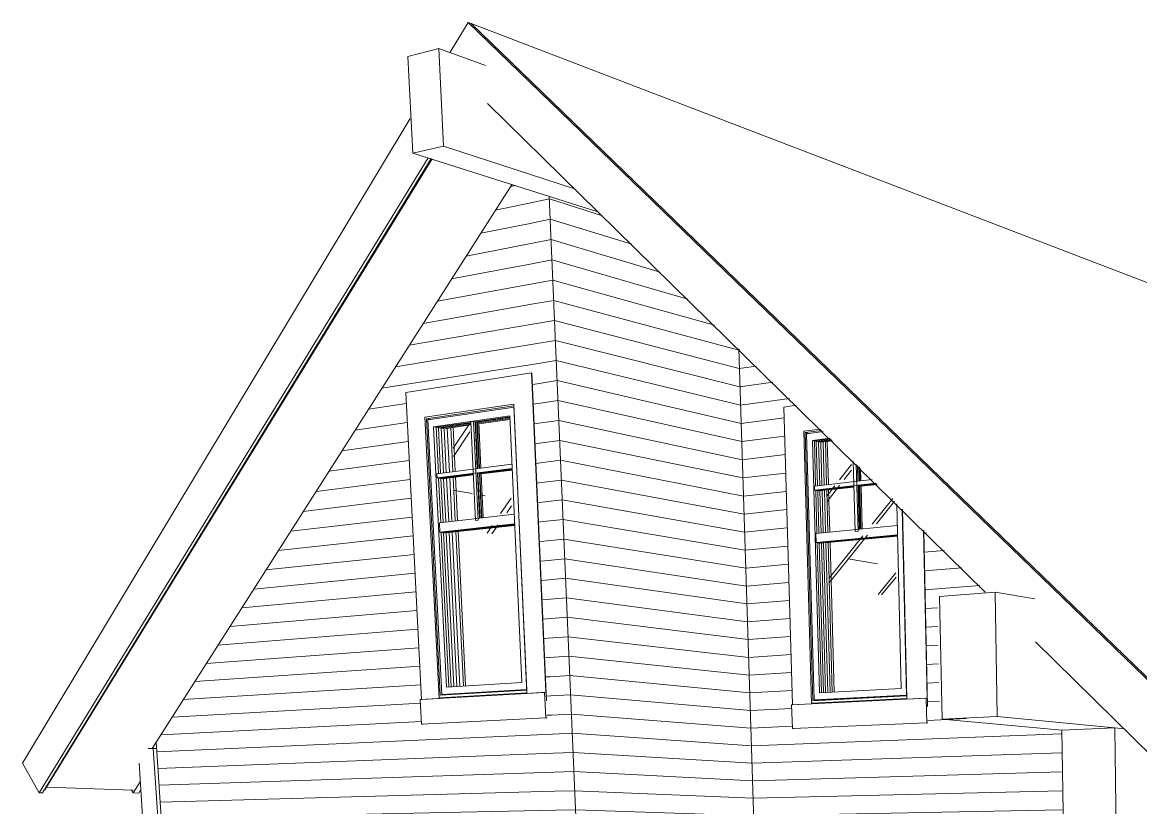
# Model space of a CAD drawing. Header units: inches. Extents: x 205 to 211, y -138 to -29.
# Drawn here: x 204.846 to 205.416, y -29.228 to -28.828 of the extents above; entities that cross this region are included whole.
import ezdxf

# ---------------------------------------------------------------- set-up
doc = ezdxf.new("R2010")
doc.units = ezdxf.units.IN
doc.header["$MEASUREMENT"] = 0
for name, color, linetype, lineweight in [('A-GLAZ', 151, 'Continuous', 13), ('A-ROOF', 132, 'Continuous', 13), ('A-ROOF-OTLN', 132, 'Continuous', 9), ('A-WALL', 113, 'Continuous', 13), ('A-WALL-PATT', 111, 'Continuous', 13), ('I-WALL', 2, 'Continuous', 13), ('Q-CASE', 31, 'Continuous', 9), ('S-BEAM', 12, 'Continuous', 9)]:
    doc.layers.add(name, color=color, linetype=linetype, lineweight=lineweight)

# ---------------------------------------------------------------- blocks, each defined once
blk = doc.blocks.new('FP_2-Looking North')
at = {"layer": 'A-WALL-PATT', "lineweight": 9}
for p, q in [((205.2114, -28.9951), (205.21204, -28.995)), ((205.2117, -29.00446), (205.22037, -29.00318)), ((205.21201, -29.0138), (205.22876, -29.01142)), ((205.21231, -29.02311), (205.23721, -29.01971)), ((205.21261, -29.03241), (205.23449, -29.02954)), ((205.21291, -29.04169), (205.23477, -29.03894)), ((205.21321, -29.05096), (205.23505, -29.04831)), ((205.21351, -29.0602), (205.23533, -29.05767)), ((205.21381, -29.06942), (205.23561, -29.06701)), ((205.21411, -29.07863), (205.23589, -29.07633)), ((205.2144, -29.08781), (205.23617, -29.08563)), ((205.30568, -29.08834), (205.30701, -29.08822)), ((205.2147, -29.09698), (205.23645, -29.09491)), ((205.30589, -29.09797), (205.31602, -29.09706)), ((205.215, -29.10613), (205.23672, -29.10418)), ((205.30611, -29.10757), (205.32509, -29.10597)), ((205.21529, -29.11526), (205.237, -29.11342)), ((205.30632, -29.11716), (205.33423, -29.11494)), ((205.21559, -29.12437), (205.23728, -29.12264)), ((205.30653, -29.12672), (205.31263, -29.12627)), ((205.21588, -29.13346), (205.23755, -29.13185)), ((205.21617, -29.14253), (205.23783, -29.14103)), ((205.30674, -29.13626), (205.31284, -29.13584)), ((205.30695, -29.14579), (205.31304, -29.1454)), ((205.21647, -29.15159), (205.2381, -29.1502)), ((205.30717, -29.15529), (205.31325, -29.15493)), ((205.21676, -29.16063), (205.23838, -29.15935)), ((205.21705, -29.16965), (205.23865, -29.16848)), ((205.30738, -29.16477), (205.31345, -29.16444)), ((205.30759, -29.17423), (205.31366, -29.17394)), ((205.21734, -29.17865), (205.23843, -29.17762)), ((205.21763, -29.18763), (205.23871, -29.18671)), ((205.3078, -29.18368), (205.32739, -29.18282)), ((205.21792, -29.19659), (205.37566, -29.19047)), ((205.21821, -29.20554), (205.3758, -29.20022)), ((205.42196, -29.20862), (205.47604, -29.20706)), ((205.2185, -29.21447), (205.37595, -29.20994)), ((205.21879, -29.22338), (205.37609, -29.21964)), ((205.42206, -29.21855), (205.47607, -29.21727)), ((205.21908, -29.23227), (205.37623, -29.22933)), ((205.42215, -29.22846), (205.4761, -29.22745)), ((205.42224, -29.23835), (205.47614, -29.23761)), ((205.21937, -29.24115), (205.37637, -29.23898)), ((205.45928, -29.2479), (205.47617, -29.24775)), ((205.21965, -29.25), (205.23518, -29.24987)), ((205.21994, -29.25884), (205.23545, -29.25878)), ((205.45934, -29.25792), (205.4762, -29.25786)), ((205.22022, -29.26766), (205.23573, -29.26768)), ((205.45939, -29.26793), (205.47624, -29.26795)), ((205.22051, -29.27647), (205.236, -29.27656)), ((205.45944, -29.27791), (205.47627, -29.27802)), ((205.22079, -29.28525), (205.23627, -29.28542)), ((205.45949, -29.28787), (205.4763, -29.28806)), ((205.22108, -29.29402), (205.23654, -29.29427)), ((205.45954, -29.29781), (205.47634, -29.29808)), ((205.22136, -29.30277), (205.23681, -29.30309)), ((205.22164, -29.31151), (205.23708, -29.3119)), ((205.4596, -29.30773), (205.47637, -29.30808)), ((205.45965, -29.31762), (205.4764, -29.31805)), ((205.22192, -29.32022), (205.23735, -29.3207)), ((205.22221, -29.32892), (205.23762, -29.32947)), ((205.4597, -29.32749), (205.47643, -29.328)), ((205.22249, -29.3376), (205.23789, -29.33822)), ((205.45975, -29.33734), (205.47647, -29.33793)), ((205.22277, -29.34627), (205.23816, -29.34696)), ((205.4598, -29.34717), (205.4765, -29.34784)), ((205.22305, -29.35492), (205.23842, -29.35568)), ((205.45985, -29.35697), (205.47653, -29.35773)), ((205.22333, -29.36355), (205.23869, -29.36439)), ((205.4599, -29.36676), (205.47656, -29.36759)), ((205.45995, -29.37652), (205.4766, -29.37743)), ((205.46, -29.38625), (205.46646, -29.38664))]:
    blk.add_line(p, q, dxfattribs=at)
blk = doc.blocks.new('FP_6-Looking North')
at = {"layer": 'A-WALL-PATT', "lineweight": 9}
for p, q in [((205.11494, -28.91802), (205.14194, -28.92656)), ((205.11538, -28.9284), (205.15686, -28.94113)), ((205.11582, -28.93876), (205.17135, -28.95528)), ((205.11626, -28.94909), (205.18543, -28.96902)), ((205.1167, -28.9594), (205.19912, -28.98238)), ((205.11714, -28.96969), (205.2114, -28.9951)), ((205.11758, -28.97995), (205.2117, -29.00446)), ((205.11801, -28.99019), (205.21201, -29.0138)), ((205.11845, -29.00041), (205.21231, -29.02311)), ((205.11888, -29.0106), (205.21261, -29.03241)), ((205.11932, -29.02078), (205.21291, -29.04169)), ((205.11975, -29.03093), (205.21321, -29.05096)), ((205.12018, -29.04105), (205.21351, -29.0602)), ((205.12061, -29.05115), (205.21381, -29.06942)), ((205.12104, -29.06123), (205.21411, -29.07863)), ((205.12147, -29.07129), (205.2144, -29.08781)), ((205.1219, -29.08133), (205.2147, -29.09698)), ((205.12232, -29.09134), (205.215, -29.10613)), ((205.12275, -29.10133), (205.21529, -29.11526)), ((205.12317, -29.1113), (205.21559, -29.12437)), ((205.1236, -29.12125), (205.21588, -29.13346)), ((205.12402, -29.13117), (205.21617, -29.14253)), ((205.12444, -29.14108), (205.21647, -29.15159)), ((205.12487, -29.15096), (205.21676, -29.16063)), ((205.12529, -29.16082), (205.21705, -29.16965)), ((205.1257, -29.17065), (205.21734, -29.17865)), ((205.12612, -29.18047), (205.21763, -29.18763)), ((205.12654, -29.19026), (205.21792, -29.19659)), ((205.12696, -29.20004), (205.21821, -29.20554)), ((205.12737, -29.20979), (205.2185, -29.21447)), ((205.12779, -29.21952), (205.21879, -29.22338)), ((205.1282, -29.22922), (205.21908, -29.23227)), ((205.12861, -29.23891), (205.21937, -29.24115)), ((205.12903, -29.24858), (205.21965, -29.25)), ((205.12944, -29.25822), (205.21994, -29.25884)), ((205.12985, -29.26784), (205.22022, -29.26766)), ((205.13026, -29.27745), (205.22051, -29.27647)), ((205.13067, -29.28703), (205.22079, -29.28525)), ((205.13107, -29.29659), (205.22108, -29.29402)), ((205.13148, -29.30613), (205.22136, -29.30277)), ((205.13189, -29.31565), (205.22164, -29.31151)), ((205.13229, -29.32515), (205.22192, -29.32022)), ((205.1327, -29.33462), (205.22221, -29.32892)), ((205.1331, -29.34408), (205.22249, -29.3376)), ((205.1335, -29.35352), (205.22277, -29.34627)), ((205.1339, -29.36294), (205.22305, -29.35492)), ((205.1343, -29.37233), (205.22333, -29.36355))]:
    blk.add_line(p, q, dxfattribs=at)
blk = doc.blocks.new('FP_8-Looking North')
at = {"layer": 'A-WALL-PATT', "lineweight": 9}
for p, q in [((205.1046, -28.92016), (205.11494, -28.91802)), ((205.10505, -28.93048), (205.11538, -28.9284)), ((205.1055, -28.94077), (205.11582, -28.93876)), ((205.10595, -28.95104), (205.11626, -28.94909)), ((205.1064, -28.96128), (205.1167, -28.9594)), ((205.10685, -28.9715), (205.11714, -28.96969)), ((205.1073, -28.9817), (205.11758, -28.97995)), ((205.10774, -28.99188), (205.11801, -28.99019)), ((205.10819, -29.00203), (205.11845, -29.00041)), ((205.10863, -29.01216), (205.11888, -29.0106)), ((205.10907, -29.02227), (205.11932, -29.02078)), ((205.10951, -29.03235), (205.11975, -29.03093)), ((205.10995, -29.04242), (205.12018, -29.04105)), ((205.11039, -29.05246), (205.12061, -29.05115)), ((205.11083, -29.06247), (205.12104, -29.06123)), ((205.11127, -29.07247), (205.12147, -29.07129)), ((205.11171, -29.08244), (205.1219, -29.08133)), ((205.11214, -29.0924), (205.12232, -29.09134)), ((205.11258, -29.10233), (205.12275, -29.10133)), ((205.11301, -29.11223), (205.12317, -29.1113)), ((205.11344, -29.12212), (205.1236, -29.12125)), ((205.11387, -29.13198), (205.12402, -29.13117)), ((205.1143, -29.14183), (205.12444, -29.14108)), ((205.11473, -29.15165), (205.12487, -29.15096)), ((205.11516, -29.16145), (205.12529, -29.16082)), ((205.11559, -29.17122), (205.1257, -29.17065)), ((205.11602, -29.18098), (205.12612, -29.18047)), ((205.11644, -29.19071), (205.12654, -29.19026)), ((205.11687, -29.20043), (205.12696, -29.20004)), ((205.11729, -29.21012), (205.12737, -29.20979)), ((205.11772, -29.21979), (205.12779, -29.21952)), ((205.11814, -29.22944), (205.1282, -29.22922)), ((205.11856, -29.23907), (205.12861, -29.23891)), ((205.11898, -29.24868), (205.12903, -29.24858)), ((205.1194, -29.25827), (205.12944, -29.25822)), ((205.11982, -29.26783), (205.12985, -29.26784)), ((205.12024, -29.27738), (205.13026, -29.27745)), ((205.12065, -29.2869), (205.13067, -29.28703)), ((205.12107, -29.29641), (205.13107, -29.29659)), ((205.12149, -29.30589), (205.13148, -29.30613)), ((205.1219, -29.31535), (205.13189, -29.31565)), ((205.12231, -29.3248), (205.13229, -29.32515)), ((205.12273, -29.33422), (205.13269, -29.33462)), ((205.12314, -29.34362), (205.1331, -29.34408)), ((205.12355, -29.353), (205.1335, -29.35352)), ((205.12396, -29.36237), (205.1339, -29.36294)), ((205.12437, -29.37171), (205.1343, -29.37233))]:
    blk.add_line(p, q, dxfattribs=at)
blk = doc.blocks.new('FP_31-Looking North')
at = {"layer": 'A-WALL-PATT', "lineweight": 9}
for p, q in [((205.09507, -28.91177), (205.09789, -28.91116)), ((205.08744, -28.92372), (205.1046, -28.92016)), ((205.07991, -28.93553), (205.10505, -28.93048)), ((205.07246, -28.94721), (205.1055, -28.94077)), ((205.0651, -28.95874), (205.10595, -28.95104)), ((205.05783, -28.97014), (205.1064, -28.96128)), ((205.05064, -28.98141), (205.10685, -28.9715)), ((205.04354, -28.99254), (205.1073, -28.9817)), ((205.03652, -29.00355), (205.10774, -28.99188)), ((205.02957, -29.01444), (205.10819, -29.00203)), ((205.10627, -29.01252), (205.10863, -29.01216)), ((205.02271, -29.0252), (205.04203, -29.02226)), ((205.10672, -29.02261), (205.10907, -29.02227)), ((205.01592, -29.03583), (205.04252, -29.03196)), ((205.10716, -29.03268), (205.10951, -29.03235)), ((205.00922, -29.04635), (205.04302, -29.04163)), ((205.1076, -29.04273), (205.10995, -29.04242)), ((205.00258, -29.05675), (205.04351, -29.05129)), ((205.10804, -29.05276), (205.11039, -29.05246)), ((204.99602, -29.06703), (205.04401, -29.06092)), ((205.10848, -29.06276), (205.11083, -29.06247)), ((204.98953, -29.07721), (205.0445, -29.07053)), ((205.10892, -29.07274), (205.11127, -29.07247)), ((204.98312, -29.08726), (205.04499, -29.08012)), ((205.10936, -29.0827), (205.11171, -29.08244)), ((204.97677, -29.09721), (205.04548, -29.08969)), ((205.1098, -29.09264), (205.11214, -29.0924)), ((204.97049, -29.10705), (205.04597, -29.09924)), ((205.11024, -29.10255), (205.11258, -29.10233)), ((204.96428, -29.11679), (205.04645, -29.10877)), ((205.11067, -29.11245), (205.11301, -29.11223)), ((204.95814, -29.12642), (205.04694, -29.11828)), ((205.11111, -29.12232), (205.11344, -29.12212)), ((204.95206, -29.13594), (205.04743, -29.12777)), ((205.11154, -29.13217), (205.11387, -29.13198)), ((204.94605, -29.14537), (205.04791, -29.13724)), ((204.9401, -29.15469), (205.0484, -29.14669)), ((205.11197, -29.142), (205.1143, -29.14183)), ((205.1124, -29.1518), (205.11473, -29.15165)), ((204.93422, -29.16392), (205.04888, -29.15612)), ((205.11283, -29.16159), (205.11516, -29.16145)), ((204.92839, -29.17305), (205.04936, -29.16553)), ((204.92263, -29.18208), (205.04924, -29.17496)), ((205.11326, -29.17135), (205.11559, -29.17122)), ((205.11369, -29.1811), (205.11602, -29.18098)), ((204.91693, -29.19103), (205.04972, -29.18432)), ((204.91497, -29.19971), (205.11644, -29.19071)), ((204.91554, -29.20825), (205.11687, -29.20043)), ((204.91611, -29.21677), (205.11729, -29.21012)), ((204.91667, -29.22528), (205.11772, -29.21979)), ((204.91724, -29.23377), (205.11814, -29.22944)), ((204.9178, -29.24225), (205.11856, -29.23907)), ((204.91836, -29.25071), (205.11898, -29.24868)), ((204.91892, -29.25915), (204.92441, -29.25912)), ((205.1007, -29.25835), (205.1194, -29.25827)), ((204.91948, -29.26757), (204.92497, -29.26758)), ((205.10113, -29.26781), (205.11982, -29.26783)), ((204.92004, -29.27598), (204.92553, -29.27602)), ((205.10156, -29.27725), (205.12024, -29.27738)), ((204.9206, -29.28438), (204.92608, -29.28445)), ((205.102, -29.28667), (205.12065, -29.2869)), ((204.92116, -29.29276), (204.92664, -29.29286)), ((205.10243, -29.29607), (205.12107, -29.29641)), ((204.92172, -29.30112), (204.92719, -29.30125)), ((205.10286, -29.30545), (205.12149, -29.30589)), ((204.92227, -29.30947), (204.92774, -29.30963)), ((204.92283, -29.3178), (204.92829, -29.31799)), ((205.10329, -29.3148), (205.1219, -29.31535)), ((204.92338, -29.32611), (204.92884, -29.32633)), ((205.10372, -29.32414), (205.12231, -29.3248)), ((204.92393, -29.33441), (204.92939, -29.33466)), ((205.10414, -29.33346), (205.12273, -29.33422)), ((204.92448, -29.34269), (204.92994, -29.34297)), ((205.10457, -29.34276), (205.12314, -29.34362)), ((204.92503, -29.35096), (204.93049, -29.35127)), ((205.105, -29.35204), (205.12355, -29.353)), ((204.92558, -29.35921), (204.93103, -29.35955)), ((205.10542, -29.3613), (205.12396, -29.36237)), ((205.10584, -29.37054), (205.12437, -29.37171))]:
    blk.add_line(p, q, dxfattribs=at)

msp = doc.modelspace()

# ---------------------------------------------------------------- linework, layer by layer
at = {"layer": 'A-GLAZ', "lineweight": 9}
for p, q in [((205.10589, -29.00663), (205.04174, -29.01659)), ((205.10589, -29.00663), (205.11306, -29.16937)), ((205.10601, -29.00666), (205.10589, -29.00663)), ((205.04974, -29.17301), (205.04174, -29.01659)), ((205.0515, -29.02922), (205.09686, -29.02257)), ((205.05228, -29.03), (205.09686, -29.02349)), ((205.09689, -29.02418), (205.05306, -29.03056)), ((205.09686, -29.02257), (205.10351, -29.16992)), ((205.09686, -29.02349), (205.10339, -29.16828)), ((205.24075, -29.02318), (205.23433, -29.02405)), ((205.23887, -29.17573), (205.23433, -29.02405)), ((205.05869, -29.17249), (205.0515, -29.02922)), ((205.05187, -29.02929), (205.0515, -29.02922)), ((205.05933, -29.17086), (205.05228, -29.03)), ((205.05228, -29.03), (205.05414, -29.03038)), ((205.05306, -29.03056), (205.06005, -29.17046)), ((205.0559, -29.03413), (205.09472, -29.02858)), ((205.07491, -29.03185), (205.05717, -29.03438)), ((205.07491, -29.03185), (205.05717, -29.03438)), ((205.05717, -29.03438), (205.07491, -29.03185)), ((205.05838, -29.03463), (205.07491, -29.03227)), ((205.07491, -29.03275), (205.05977, -29.0349)), ((205.09473, -29.02902), (205.07705, -29.03154)), ((205.09473, -29.02902), (205.07705, -29.03154)), ((205.07705, -29.03154), (205.09473, -29.02902)), ((205.07801, -29.03183), (205.09473, -29.02944)), ((205.09472, -29.03033), (205.07897, -29.03257)), ((205.09473, -29.02993), (205.07898, -29.03217)), ((205.09472, -29.02858), (205.10089, -29.16442)), ((205.0625, -29.16676), (205.0559, -29.03413)), ((205.05717, -29.03438), (205.0559, -29.03413)), ((205.05717, -29.03438), (205.05834, -29.05797)), ((205.05838, -29.03463), (205.05717, -29.03438)), ((205.05717, -29.03438), (205.05834, -29.05797)), ((205.05834, -29.05797), (205.05717, -29.03438)), ((205.05717, -29.03438), (205.05977, -29.0349)), ((205.05952, -29.0578), (205.05838, -29.03463)), ((205.05977, -29.0349), (205.06089, -29.0576)), ((205.06129, -29.03508), (205.06011, -29.03484)), ((205.0749, -29.03315), (205.06129, -29.03508)), ((205.06129, -29.03508), (205.06238, -29.05738)), ((205.06287, -29.03482), (205.06397, -29.05715)), ((205.06467, -29.03452), (205.06576, -29.05688)), ((205.06576, -29.05688), (205.06467, -29.03452)), ((205.06584, -29.03434), (205.06693, -29.05671)), ((205.24456, -29.03632), (205.25304, -29.03525)), ((205.24857, -29.17525), (205.24456, -29.03632)), ((205.24485, -29.03639), (205.24456, -29.03632)), ((205.24528, -29.03708), (205.25381, -29.036)), ((205.24921, -29.17366), (205.24528, -29.03708)), ((205.24528, -29.03708), (205.24695, -29.03747)), ((205.25438, -29.03655), (205.24595, -29.03762)), ((205.24595, -29.03762), (205.24984, -29.17328)), ((205.24893, -29.04109), (205.25787, -29.03998)), ((205.25258, -29.16969), (205.24893, -29.04109)), ((205.24995, -29.04133), (205.24893, -29.04109)), ((205.25821, -29.04031), (205.24995, -29.04133)), ((205.25821, -29.04031), (205.24995, -29.04133)), ((205.24995, -29.04133), (205.25821, -29.04031)), ((205.24995, -29.04133), (205.2506, -29.06422)), ((205.25093, -29.04156), (205.24995, -29.04133)), ((205.24995, -29.04133), (205.2506, -29.06422)), ((205.2506, -29.06422), (205.24995, -29.04133)), ((205.24995, -29.04133), (205.25206, -29.04182)), ((205.25093, -29.04156), (205.25853, -29.04062)), ((205.25157, -29.0641), (205.25093, -29.04156)), ((205.2589, -29.04097), (205.25206, -29.04182)), ((205.25206, -29.04182), (205.25268, -29.06396)), ((205.25318, -29.04198), (205.25232, -29.04178)), ((205.25917, -29.04124), (205.25318, -29.04198)), ((205.25318, -29.04198), (205.25379, -29.06381)), ((205.25439, -29.0418), (205.255, -29.06366)), ((205.25555, -29.04162), (205.25616, -29.06349)), ((205.25616, -29.06349), (205.25555, -29.04162)), ((205.2565, -29.04149), (205.25711, -29.06337)), ((205.05845, -29.06032), (205.05957, -29.08289)), ((205.05845, -29.06032), (205.05957, -29.08289)), ((205.05957, -29.08289), (205.05845, -29.06032)), ((205.06076, -29.08274), (205.05965, -29.06045)), ((205.06104, -29.06057), (205.06212, -29.08257)), ((205.06253, -29.06035), (205.06361, -29.08237)), ((205.06411, -29.06012), (205.06519, -29.08217)), ((205.06591, -29.05985), (205.06698, -29.08193)), ((205.06698, -29.08193), (205.06591, -29.05985)), ((205.06708, -29.05969), (205.06815, -29.08178)), ((205.25066, -29.06647), (205.25128, -29.08838)), ((205.25066, -29.06647), (205.25128, -29.08838)), ((205.25128, -29.08838), (205.25066, -29.06647)), ((205.25225, -29.08827), (205.25164, -29.0666)), ((205.25276, -29.06672), (205.25336, -29.08815)), ((205.25386, -29.06658), (205.25446, -29.08802)), ((205.25508, -29.06642), (205.25567, -29.08788)), ((205.25623, -29.06626), (205.25683, -29.08773)), ((205.25683, -29.08773), (205.25623, -29.06626)), ((205.25718, -29.06615), (205.25777, -29.08763)), ((205.29193, -29.07342), (205.29416, -29.16749)), ((205.29471, -29.07614), (205.29693, -29.17124)), ((205.29485, -29.07629), (205.29711, -29.17283)), ((205.05982, -29.08791), (205.06372, -29.16667)), ((205.05982, -29.08791), (205.06372, -29.16667)), ((205.06372, -29.16667), (205.05982, -29.08791)), ((205.0649, -29.16659), (205.06102, -29.08802)), ((205.06239, -29.08812), (205.06626, -29.16649)), ((205.06388, -29.08793), (205.06774, -29.16638)), ((205.06546, -29.08773), (205.06931, -29.16627)), ((205.06726, -29.0875), (205.07109, -29.16613)), ((205.07109, -29.16613), (205.06726, -29.0875)), ((205.06842, -29.08735), (205.07225, -29.16605)), ((205.30555, -29.08678), (205.30745, -29.17231)), ((205.25142, -29.09321), (205.25358, -29.16963)), ((205.25142, -29.09321), (205.25358, -29.16963)), ((205.25358, -29.16963), (205.25142, -29.09321)), ((205.25454, -29.16957), (205.25239, -29.09333)), ((205.25351, -29.09343), (205.25564, -29.1695)), ((205.25461, -29.09331), (205.25673, -29.16942)), ((205.25582, -29.09317), (205.25793, -29.16934)), ((205.25697, -29.09303), (205.25908, -29.16925)), ((205.25908, -29.16925), (205.25697, -29.09303)), ((205.25792, -29.09293), (205.26002, -29.1692)), ((205.04915, -29.17309), (205.11248, -29.16945)), ((205.05903, -29.17221), (205.10349, -29.16965)), ((205.10339, -29.16828), (205.05933, -29.17086)), ((205.06005, -29.17046), (205.10337, -29.16792)), ((205.10348, -29.1698), (205.0601, -29.1723)), ((205.10336, -29.1681), (205.06129, -29.17056)), ((205.06129, -29.17056), (205.10336, -29.1681)), ((205.10089, -29.16442), (205.0625, -29.16676)), ((205.11306, -29.16937), (205.10351, -29.16992)), ((205.11306, -29.16937), (205.11248, -29.16945)), ((205.11248, -29.16945), (205.11305, -29.1824)), ((205.29416, -29.16749), (205.25258, -29.16969)), ((205.04915, -29.17309), (205.04974, -29.17301)), ((205.04979, -29.18554), (205.04915, -29.17309)), ((205.05869, -29.17249), (205.04974, -29.17301)), ((205.0601, -29.1723), (205.05869, -29.17249)), ((205.06129, -29.17056), (205.06005, -29.17046)), ((205.06239, -29.17065), (205.06129, -29.17056)), ((205.23838, -29.17582), (205.30698, -29.17239)), ((205.24857, -29.17525), (205.23887, -29.17573)), ((205.24972, -29.17506), (205.24857, -29.17525)), ((205.24885, -29.17497), (205.2971, -29.17256)), ((205.29693, -29.17124), (205.24921, -29.17366)), ((205.2971, -29.17269), (205.24972, -29.17506)), ((205.24984, -29.17328), (205.29692, -29.17088)), ((205.25084, -29.17337), (205.24984, -29.17328)), ((205.29692, -29.17103), (205.25084, -29.17337)), ((205.25084, -29.17337), (205.29692, -29.17103)), ((205.2521, -29.17349), (205.25084, -29.17337)), ((205.30745, -29.17231), (205.29711, -29.17283)), ((205.30745, -29.17231), (205.30698, -29.17239)), ((205.30698, -29.17239), (205.30726, -29.18494)), ((205.23838, -29.17582), (205.23887, -29.17573)), ((205.23875, -29.1879), (205.23838, -29.17582)), ((205.11305, -29.1824), (205.04979, -29.18554)), ((205.05051, -29.18559), (205.04979, -29.18554)), ((205.11305, -29.1824), (205.11375, -29.18245)), ((205.30726, -29.18494), (205.23875, -29.1879)), ((205.30726, -29.18494), (205.30782, -29.18499)), ((205.23933, -29.18795), (205.23875, -29.1879))]:
    msp.add_line(p, q, dxfattribs=at)
at = {"layer": 'A-GLAZ'}
for p, q in [((205.07633, -29.0314), (205.07491, -29.0316)), ((205.07491, -29.0316), (205.0773, -29.08182)), ((205.07871, -29.08166), (205.07633, -29.0314)), ((205.07633, -29.0314), (205.07705, -29.03154)), ((205.07705, -29.03154), (205.07818, -29.05538)), ((205.07729, -29.03159), (205.07705, -29.03163)), ((205.07842, -29.05538), (205.07729, -29.03159)), ((205.07729, -29.03159), (205.07801, -29.03174)), ((205.07801, -29.03174), (205.07913, -29.05529)), ((205.07825, -29.03179), (205.07801, -29.03183)), ((205.07936, -29.05525), (205.07825, -29.03179)), ((205.07825, -29.03179), (205.07897, -29.03194)), ((205.07897, -29.03194), (205.08007, -29.05515)), ((205.09583, -29.05317), (205.05762, -29.05807)), ((205.05773, -29.06019), (205.09593, -29.05534)), ((205.09593, -29.05557), (205.07829, -29.0578)), ((205.07829, -29.05788), (205.09593, -29.05564)), ((205.09593, -29.05587), (205.07925, -29.05798)), ((205.26974, -29.05163), (205.27067, -29.08738)), ((205.27221, -29.08723), (205.27133, -29.05319)), ((205.27192, -29.05377), (205.27213, -29.06183)), ((205.27232, -29.0618), (205.27212, -29.05396)), ((205.27271, -29.05453), (205.27289, -29.06173)), ((205.27308, -29.06171), (205.2729, -29.05473)), ((205.27349, -29.0553), (205.27366, -29.06163)), ((205.05762, -29.05807), (205.05773, -29.06019)), ((205.05845, -29.06032), (205.05773, -29.06019)), ((205.07616, -29.05807), (205.05845, -29.06032)), ((205.05869, -29.06036), (205.07616, -29.05815)), ((205.05869, -29.06028), (205.05869, -29.06036)), ((205.05942, -29.06049), (205.05869, -29.06036)), ((205.07616, -29.05837), (205.05942, -29.06049)), ((205.05965, -29.06045), (205.05966, -29.06053)), ((205.05966, -29.06053), (205.07616, -29.05844)), ((205.06038, -29.06066), (205.05966, -29.06053)), ((205.07616, -29.05867), (205.06038, -29.06066)), ((205.07829, -29.0578), (205.07938, -29.08066)), ((205.07961, -29.08063), (205.07853, -29.05777)), ((205.07925, -29.05805), (205.09593, -29.05594)), ((205.07925, -29.05798), (205.08032, -29.08054)), ((205.08055, -29.08051), (205.07949, -29.05795)), ((205.09593, -29.05617), (205.08021, -29.05815)), ((205.08021, -29.05815), (205.08126, -29.08042)), ((205.27932, -29.06104), (205.25002, -29.06429)), ((205.25002, -29.06429), (205.25008, -29.06635)), ((205.25008, -29.06635), (205.28124, -29.06292)), ((205.25066, -29.06647), (205.25008, -29.06635)), ((205.27007, -29.06433), (205.25066, -29.06647)), ((205.25086, -29.06651), (205.27007, -29.0644)), ((205.25086, -29.06644), (205.25086, -29.06651)), ((205.25144, -29.06663), (205.25086, -29.06651)), ((205.27007, -29.06458), (205.25144, -29.06663)), ((205.25164, -29.06667), (205.27007, -29.06465)), ((205.25164, -29.0666), (205.25164, -29.06667)), ((205.25222, -29.06679), (205.25164, -29.06667)), ((205.27007, -29.06483), (205.25222, -29.06679)), ((205.28142, -29.06309), (205.27219, -29.0641)), ((205.27219, -29.06416), (205.28148, -29.06314)), ((205.27219, -29.0641), (205.27276, -29.08628)), ((205.27295, -29.08626), (205.27238, -29.06408)), ((205.28165, -29.06331), (205.27296, -29.06427)), ((205.27296, -29.06433), (205.28171, -29.06337)), ((205.27296, -29.06427), (205.27352, -29.08619)), ((205.27371, -29.08617), (205.27315, -29.06424)), ((205.28188, -29.06354), (205.27373, -29.06443)), ((205.27373, -29.06443), (205.27428, -29.08611)), ((205.09699, -29.07868), (205.05886, -29.08298)), ((205.05886, -29.08298), (205.0591, -29.0878)), ((205.0591, -29.0878), (205.09721, -29.08361)), ((205.09721, -29.08381), (205.05982, -29.08791)), ((205.06006, -29.08794), (205.09721, -29.08387)), ((205.09721, -29.08407), (205.06078, -29.08805)), ((205.06102, -29.08809), (205.09721, -29.08413)), ((205.09721, -29.08433), (205.06174, -29.0882)), ((205.0773, -29.08182), (205.07871, -29.08166)), ((205.29219, -29.08439), (205.2507, -29.08844)), ((205.05982, -29.08791), (205.0591, -29.0878)), ((205.06006, -29.08788), (205.06006, -29.08794)), ((205.06078, -29.08805), (205.06006, -29.08794)), ((205.06102, -29.08803), (205.06102, -29.08809)), ((205.06174, -29.0882), (205.06102, -29.08809)), ((205.2507, -29.08844), (205.25084, -29.09311)), ((205.25084, -29.09311), (205.2923, -29.08916)), ((205.2923, -29.08933), (205.25142, -29.09321)), ((205.25161, -29.09325), (205.2923, -29.08938)), ((205.2923, -29.08954), (205.2522, -29.09335)), ((205.25239, -29.09339), (205.2923, -29.0896)), ((205.2923, -29.08976), (205.25297, -29.09349)), ((205.27067, -29.08738), (205.27221, -29.08723)), ((205.25142, -29.09321), (205.25084, -29.09311)), ((205.25161, -29.09319), (205.25161, -29.09325)), ((205.2522, -29.09335), (205.25161, -29.09325)), ((205.25239, -29.09333), (205.25239, -29.09339)), ((205.25297, -29.09349), (205.25239, -29.09339))]:
    msp.add_line(p, q, dxfattribs=at)
at = {"layer": 'A-ROOF'}
for q in [(205.43861, -29.18032), (205.62887, -29.04096)]:
    msp.add_line((205.07508, -28.82868), q, dxfattribs=at)
at = {"layer": 'A-ROOF-OTLN'}
for p, q in [((205.06439, -28.84319), (205.07349, -28.82807)), ((205.07349, -28.82807), (205.07508, -28.82868)), ((205.07349, -28.82807), (205.43735, -29.18018)), ((205.33693, -29.1184), (205.08332, -28.86941)), ((204.84637, -29.20545), (205.04406, -28.87697)), ((205.05317, -28.897), (204.85499, -29.22063)), ((205.05476, -28.8975), (204.85655, -29.22068)), ((204.91248, -29.19799), (205.09588, -28.9105)), ((205.42267, -29.20258), (205.36264, -29.14365)), ((204.85499, -29.22063), (204.84637, -29.20545)), ((204.85655, -29.22068), (204.85499, -29.22063)), ((204.85867, -29.21777), (204.90285, -29.21933)), ((204.90649, -29.21946), (204.90658, -29.21946))]:
    msp.add_line(p, q, dxfattribs=at)
at = {"layer": 'A-WALL'}
for p, q in [((205.11488, -28.91679), (205.1346, -29.37937)), ((205.22354, -29.37001), (205.21138, -28.99436)), ((205.10601, -29.00666), (205.11337, -29.17378)), ((205.30565, -29.08688), (205.30764, -29.17658)), ((204.91306, -29.19798), (204.91055, -29.19809)), ((204.91486, -29.19807), (204.91306, -29.19798)), ((204.91306, -29.19798), (204.92424, -29.36553)), ((204.91463, -29.19462), (204.926, -29.36553)), ((204.91661, -29.36528), (204.90581, -29.20554))]:
    msp.add_line(p, q, dxfattribs=at)
at = {"layer": 'I-WALL'}
for p, q in [((205.07552, -29.06808), (205.06655, -29.06652)), ((205.08225, -29.06924), (205.07959, -29.06878)), ((205.2821, -29.1039), (205.26721, -29.10132))]:
    msp.add_line(p, q, dxfattribs=at)
at = {"layer": 'Q-CASE'}
for p, q in [((205.05853, -28.84133), (205.04287, -28.84543)), ((205.06094, -28.89114), (205.05853, -28.84133)), ((205.08244, -28.8501), (205.05853, -28.84133)), ((205.04287, -28.84543), (205.04534, -28.89474)), ((205.04534, -28.89474), (205.06094, -28.89114)), ((205.04534, -28.89474), (205.14015, -28.92481)), ((205.1278, -28.91284), (205.06094, -28.89114)), ((205.34201, -29.11834), (205.31371, -29.12053)), ((205.34317, -29.18179), (205.34201, -29.11834)), ((205.36229, -29.12177), (205.34201, -29.11834)), ((205.31371, -29.12053), (205.31504, -29.18303)), ((205.31504, -29.18303), (205.34317, -29.18179)), ((205.31504, -29.18303), (205.37609, -29.18864)), ((205.40821, -29.18805), (205.34317, -29.18179)), ((205.37609, -29.18864), (205.40313, -29.18756)), ((205.37909, -29.39545), (205.37609, -29.18864)), ((205.40313, -29.18756), (205.40821, -29.18805)), ((205.40554, -29.39721), (205.40313, -29.18756))]:
    msp.add_line(p, q, dxfattribs=at)
at = {"layer": 'S-BEAM'}
for p, q in [((204.85786, -29.21912), (205.05514, -28.89758)), ((205.06586, -29.04502), (205.07416, -29.0326)), ((205.06603, -29.04932), (205.07445, -29.03674)), ((205.26276, -29.06119), (205.26882, -29.05341)), ((205.26521, -29.06089), (205.26888, -29.05619)), ((205.25634, -29.06941), (205.26036, -29.06425)), ((205.2564, -29.07216), (205.26281, -29.06396)), ((205.09009, -29.07828), (205.09546, -29.07054)), ((205.27937, -29.08373), (205.28987, -29.0706)), ((205.28164, -29.08349), (205.29082, -29.07202)), ((205.09316, -29.0779), (205.0956, -29.07439)), ((205.08566, -29.08869), (205.08886, -29.08409)), ((205.08315, -29.0883), (205.08581, -29.08445)), ((205.2573, -29.11136), (205.27469, -29.08959)), ((205.25735, -29.11384), (205.27695, -29.08936)), ((205.28249, -29.11953), (205.29153, -29.10847)), ((205.2842, -29.1198), (205.29158, -29.11078)), ((204.90278, -29.22066), (204.90635, -29.21508)), ((204.85786, -29.21912), (204.85745, -29.2191)), ((204.90278, -29.22066), (204.90199, -29.21929)), ((204.90567, -29.22076), (204.90278, -29.22066)), ((204.90567, -29.22076), (204.90659, -29.21932))]:
    msp.add_line(p, q, dxfattribs=at)

# ---------------------------------------------------------------- block references
at = {"layer": 'A-WALL', "lineweight": 9}
for name in ['FP_31-Looking North', 'FP_8-Looking North', 'FP_6-Looking North', 'FP_2-Looking North']:
    msp.add_blockref(name, (0, 0), dxfattribs=at)

doc.saveas('drawing.dxf')
